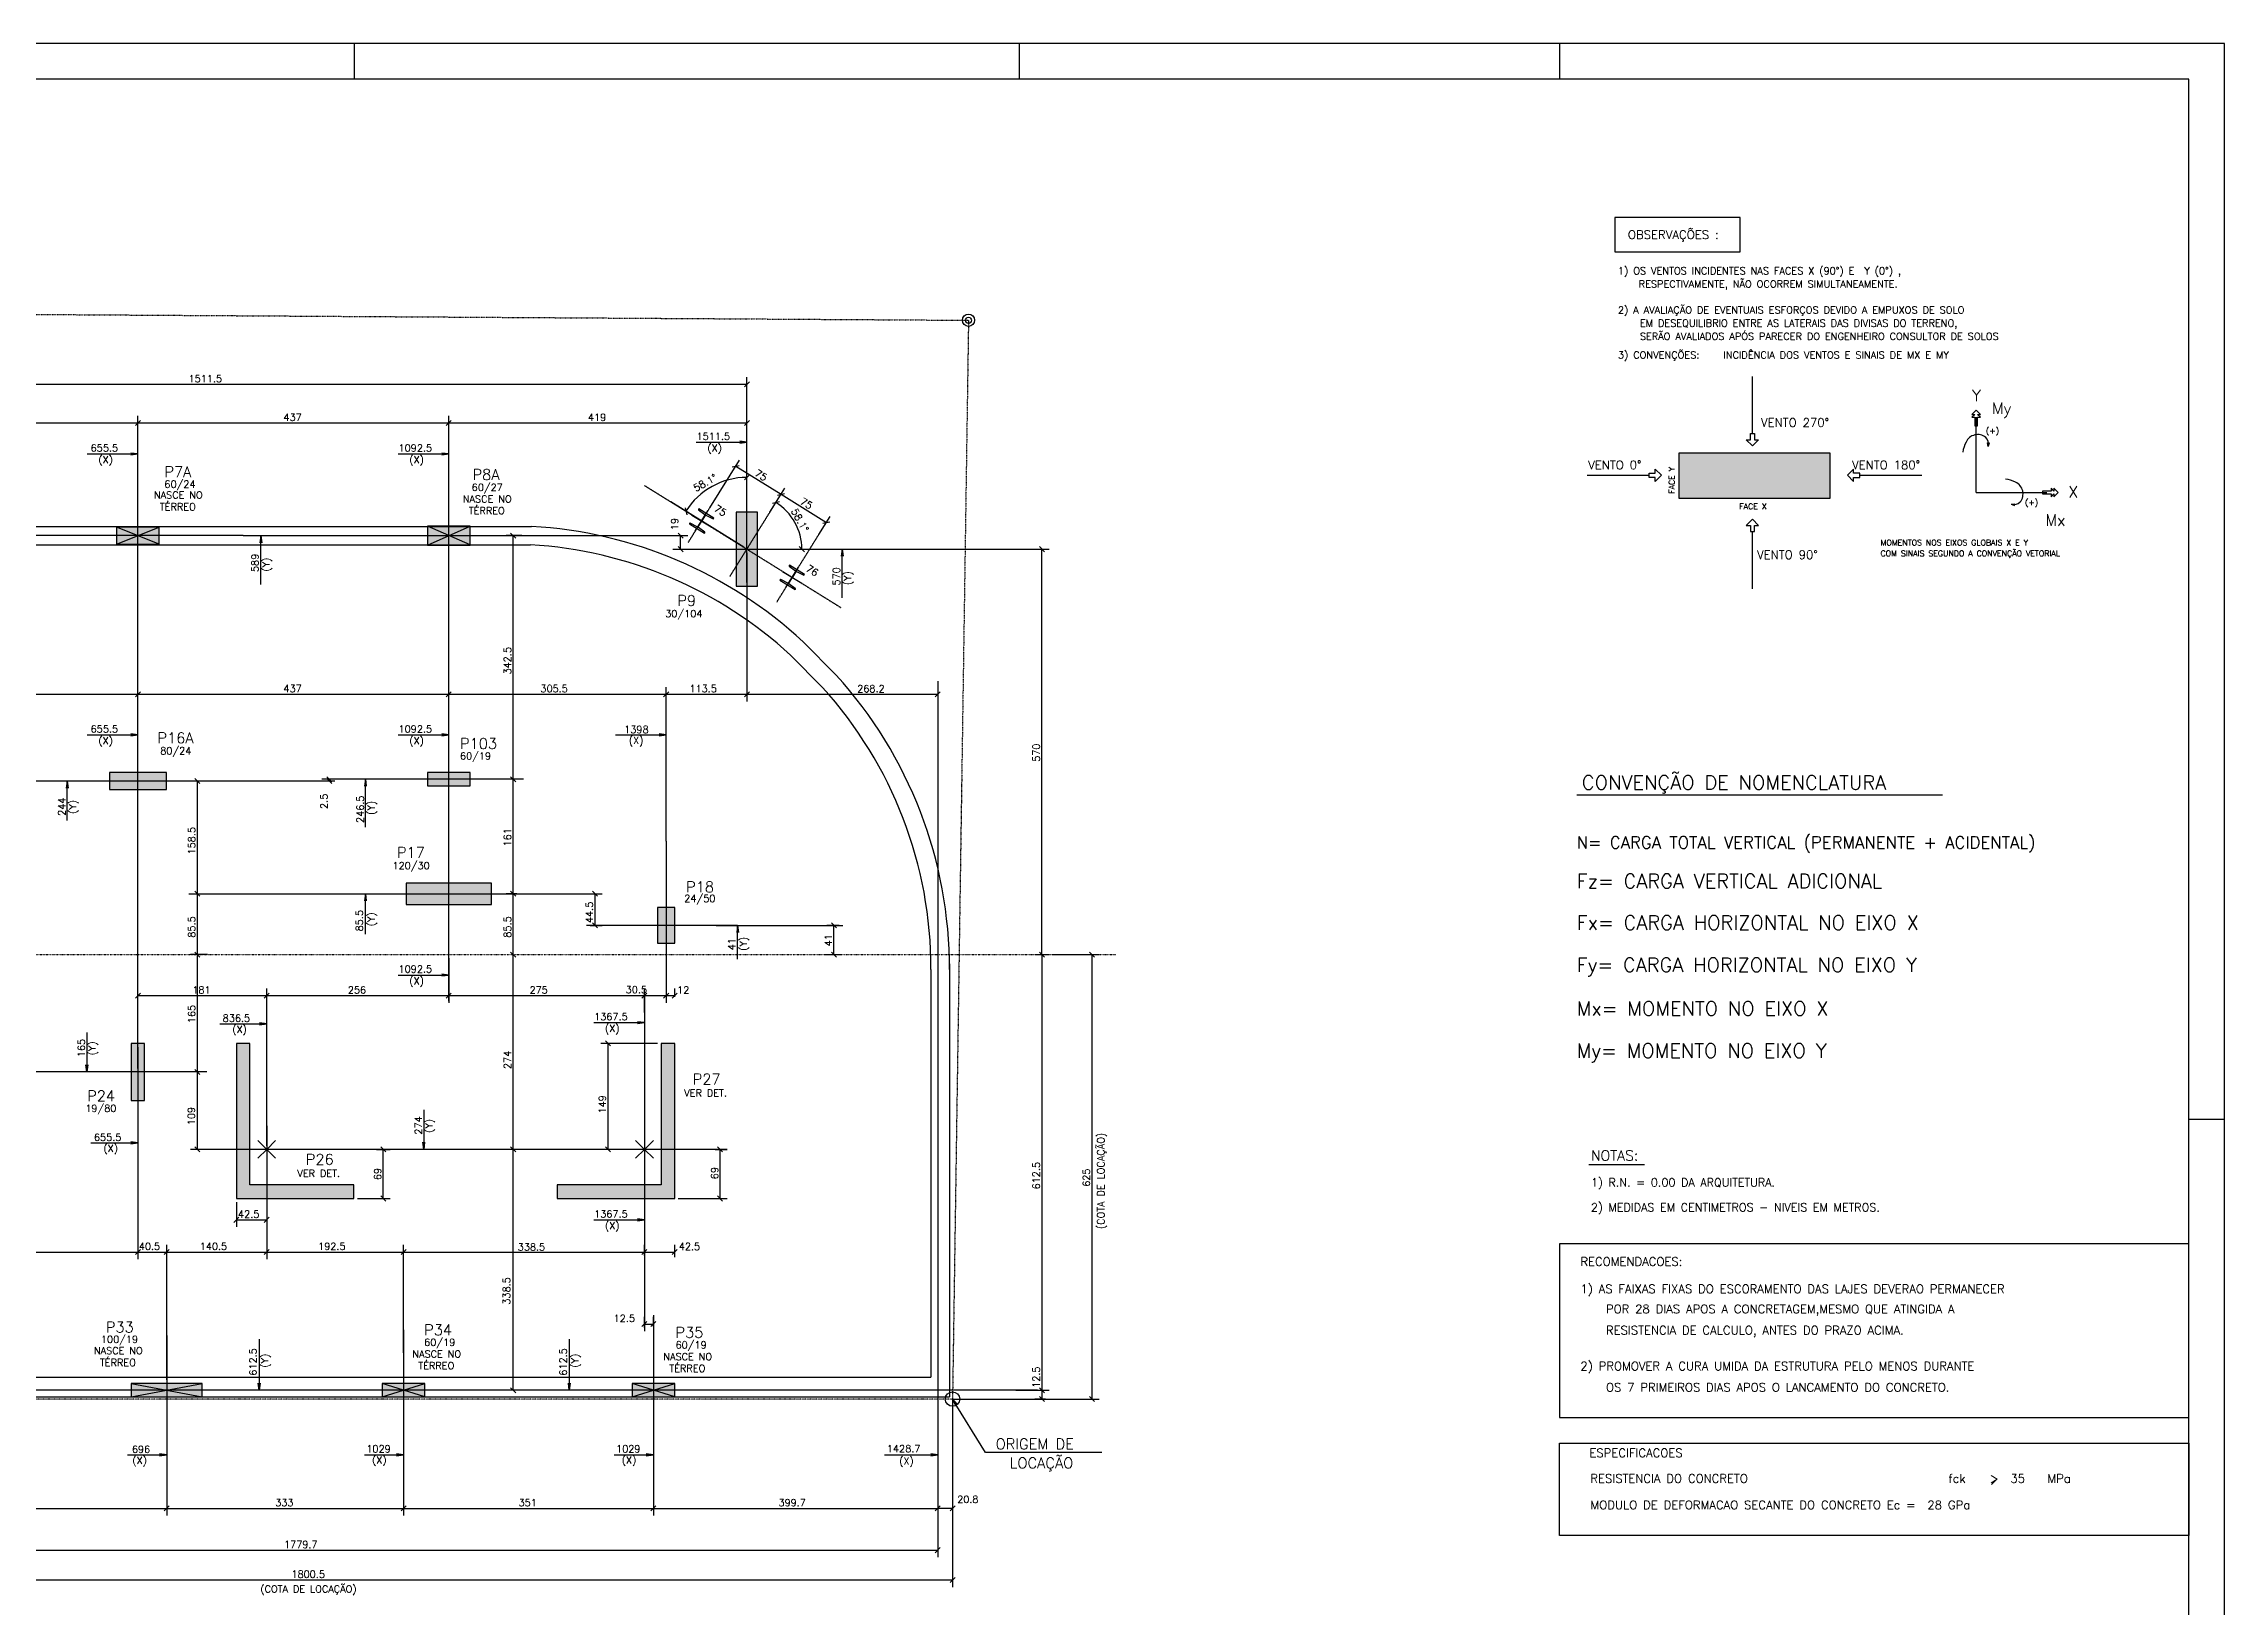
# Model space of a CAD drawing. Extents: x 954 to 7139, y 614 to 4114.
# Drawn here: x 4073 to 7139, y 1916 to 4114 of the extents above; entities that cross this region are included whole.
import ezdxf

# ---------------------------------------------------------------- set-up
doc = ezdxf.new("R2010")
doc.units = 0
doc.header["$MEASUREMENT"] = 0
for name, pattern in [('ESTILO_TQS_0003', [1.5, 0.5, -0.4, 0.1, -0.5]), ('ESTILO_TQS_0004', [2, 0.5, -0.4, 0.1, -0.4, 0.1, -0.5]), ('ESTILO_TQS_0005', [0.4, 0.3, -0.1])]:
    doc.linetypes.add(name, pattern=pattern)
for name, color, linetype in [('1', 1, 'CONTINUOUS'), ('2', 2, 'CONTINUOUS'), ('3', 3, 'CONTINUOUS'), ('4', 4, 'CONTINUOUS'), ('6', 6, 'CONTINUOUS'), ('7', 7, 'CONTINUOUS'), ('9', 9, 'CONTINUOUS')]:
    doc.layers.add(name, color=color, linetype=linetype)
doc.styles.get("Standard").update_dxf_attribs({"font": 'ROMANS.SHX'})

msp = doc.modelspace()

# ---------------------------------------------------------------- linework, layer by layer
at = {"layer": '1', "linetype": 'Continuous'}
for p, q in [((1614.067498, 3435.469), (4759.391632, 3435.469)), ((1613.996214, 3409.469), (4757.932891, 3409.469)), ((5123.466879, 3254.217981), (5168.380938, 3208.875521)), ((5141.118441, 3273.307831), (5187.639832, 3226.342489)), ((7138.692181, 2601.663839), (7088.440159, 2601.663839)), ((3804.015, 2239.469), (5320.730049, 2239.469)), ((3804.015, 2211.469), (5320.730049, 2211.469))]:
    msp.add_line(p, q, dxfattribs=at)
for points in [[(954.457857, 614.290532), (7138.692181, 614.290532), (7138.692181, 4114.290532), (954.457857, 4114.290532), (954.457857, 614.290532)], [(4134.909365, 3537.361803), (4206.015, 3537.361803), (4196.100551, 3536.056541), (4206.015, 3537.361803), (4196.100551, 3538.667065)], [(4571.909365, 3537.361803), (4643.015, 3537.361803), (4633.100551, 3536.056541), (4643.015, 3537.361803), (4633.100551, 3538.667065)], [(4990.909365, 3553.975389), (5062.015, 3553.975389), (5052.100551, 3552.670127), (5062.015, 3553.975389), (5052.100551, 3555.280651)], [(4378.748305, 3354.006603), (4378.748305, 3422.469), (4380.053567, 3412.554551), (4378.748305, 3422.469), (4377.443043, 3412.554551)], [(5195.955407, 3335.006603), (5195.955407, 3403.469), (5197.260669, 3393.554551), (5195.955407, 3403.469), (5194.650145, 3393.554551)], [(4134.909365, 3142.36269), (4206.015, 3142.36269), (4196.100551, 3141.057428), (4206.015, 3142.36269), (4196.100551, 3143.667952)], [(4571.909365, 3142.36269), (4643.015, 3142.36269), (4633.100551, 3141.057428), (4643.015, 3142.36269), (4633.100551, 3143.667952)], [(4877.409365, 3142.36269), (4948.515, 3142.36269), (4938.600551, 3141.057428), (4948.515, 3142.36269), (4938.600551, 3143.667952)], [(4106.454856, 3022.126846), (4106.454856, 3077.469), (4107.760118, 3067.554551), (4106.454856, 3077.469), (4105.149594, 3067.554551)], [(4525.753477, 3012.820136), (4525.753477, 3079.969), (4527.058739, 3070.054551), (4525.753477, 3079.969), (4524.448215, 3070.054551)], [(4525.753477, 2862.325365), (4525.753477, 2918.969), (4527.058739, 2909.054551), (4525.753477, 2918.969), (4524.448215, 2909.054551)], [(5048.936439, 2826.842413), (5048.936439, 2874.469), (5050.241701, 2864.554551), (5048.936439, 2874.469), (5047.631177, 2864.554551)], [(5346.730049, 2820.458773), (5346.730049, 2211.469)], [(4571.909365, 2804.723262), (4643.015, 2804.723262), (4633.100551, 2803.418), (4643.015, 2804.723262), (4633.100551, 2806.028524)], [(5320.730103, 2812.538809), (5320.730049, 2239.469)], [(4320.995121, 2736.175444), (4387.015, 2736.175444), (4377.100551, 2734.870182), (4387.015, 2736.175444), (4377.100551, 2737.480705)], [(4846.909365, 2737.736802), (4918.015, 2737.736802), (4908.100551, 2736.43154), (4918.015, 2737.736802), (4908.100551, 2739.042064)], [(4134.146406, 2724.016397), (4134.146406, 2668.469), (4135.451668, 2678.383449), (4134.146406, 2668.469), (4132.841144, 2678.383449)], [(4607.69039, 2615.107056), (4607.69039, 2559.559659), (4608.995652, 2569.474108), (4607.69039, 2559.559659), (4606.385128, 2569.474108)], [(4139.995121, 2568.789222), (4206.015, 2568.789222), (4196.100551, 2567.48396), (4206.015, 2568.789222), (4196.100551, 2570.094484)], [(4846.909365, 2460.406446), (4918.015, 2460.406446), (4908.100551, 2459.101184), (4918.015, 2460.406446), (4908.100551, 2461.711708)], [(6204.208073, 2182.472524), (7088.696588, 2182.472524), (7088.696588, 2426.531509), (6204.208073, 2426.531509), (6204.208073, 2182.472524)], [(4376.544511, 2292.71755), (4376.544511, 2220.969), (4377.849773, 2230.883449), (4376.544511, 2220.969), (4375.23925, 2230.883449)], [(4812.374357, 2292.71755), (4812.374357, 2220.969), (4813.679619, 2230.883449), (4812.374357, 2220.969), (4811.069095, 2230.883449)], [(4960.515, 2211.469), (5346.730049, 2211.469)], [(6204.208073, 2146.550228), (7088.696588, 2146.550228), (7088.696588, 2016.51571), (6204.208073, 2016.51571), (6204.208073, 2146.550228)], [(4191.352218, 2130.062642), (4246.515, 2130.062642), (4236.600551, 2128.75738), (4246.515, 2130.062642), (4236.600551, 2131.367904)], [(4524.352218, 2130.062642), (4579.515, 2130.062642), (4569.600551, 2128.75738), (4579.515, 2130.062642), (4569.600551, 2131.367904)], [(4875.352218, 2130.062642), (4930.515, 2130.062642), (4920.600551, 2128.75738), (4930.515, 2130.062642), (4920.600551, 2131.367904)], [(5255.24783, 2130.062642), (5330.230049, 2130.062642), (5320.3156, 2128.75738), (5330.230049, 2130.062642), (5320.3156, 2131.367904)]]:
    msp.add_lwpolyline(points, dxfattribs=at)
for centre, radius, start, end in [((4724.327539, 2822.555899), 613.915271, 47.241769, 86.72574), ((4724.327539, 2822.555899), 587.915271, 47.241769, 86.722948), ((4733.123387, 2814.116094), 613.608833, 359.846204, 42.206644), ((4733.123387, 2814.116094), 587.608833, 359.846204, 42.206644)]:
    msp.add_arc(centre, radius, start, end, dxfattribs=at)
at = {"layer": '2', "linetype": 'ESTILO_TQS_0003'}
for p, q in [((2146.850003, 3745.539393), (5373.470242, 3725.30105)), ((5373.470242, 3725.30105), (5351.011999, 2208.470749)), ((5351.011999, 2208.470749), (1880.528291, 2208.455574))]:
    msp.add_line(p, q, dxfattribs=at)
at = {"layer": '2', "linetype": 'Continuous'}
for p, q in [((5058.479466, 3631.728787), (5065.550534, 3638.799855)), ((6475.331871, 3565.991283), (6475.331871, 3646.166911)), ((6789.848073, 3483.223642), (6789.848073, 3588.893117)), ((4202.479466, 3577.37413), (4209.550534, 3584.445198)), ((4202.479466, 3577.37413), (4209.550534, 3584.445198)), ((4639.479466, 3577.37413), (4646.550534, 3584.445198)), ((4639.479466, 3577.37413), (4646.550534, 3584.445198)), ((5058.479466, 3577.37413), (5065.550534, 3584.445198)), ((6806.587384, 3547.861097), (6805.90479, 3552.77934)), ((6808.343633, 3552.597724), (6805.90479, 3552.77934)), ((6806.587384, 3547.861097), (6808.343633, 3552.597724)), ((5041.406397, 3519.035275), (5051.145378, 3521.305135)), ((5065.550534, 3507.925042), (5058.479466, 3500.853974)), ((6242.866121, 3507.304974), (6330.095447, 3507.304974)), ((6626.203632, 3507.304974), (6713.432957, 3507.304974)), ((5107.656463, 3470.158741), (5097.917453, 3467.889008)), ((5105.091191, 3479.425338), (5114.830171, 3481.695198)), ((5105.091191, 3479.425338), (5114.830171, 3481.695198)), ((6789.848073, 3483.223642), (6889.142122, 3483.223642)), ((6838.984836, 3466.600757), (6843.903079, 3467.28335)), ((6838.984836, 3466.600757), (6843.721463, 3464.844508)), ((6843.721463, 3464.844508), (6843.903079, 3467.28335)), ((4975.183063, 3461.635369), (4977.45301, 3451.896409)), ((5168.777695, 3439.814337), (5178.516676, 3442.084197)), ((4736.996332, 3418.933466), (4729.925264, 3426.004534)), ((4972.385392, 3418.933466), (4965.314325, 3426.004534)), ((4972.385392, 3399.933466), (4965.314325, 3407.004534)), ((5142.750333, 3399.934119), (5135.679265, 3407.005186)), ((5480.166316, 3399.933466), (5473.095248, 3407.004534)), ((6475.331871, 3347.905594), (6475.331871, 3428.081146)), ((4202.479466, 3195.94796), (4209.550534, 3203.019028)), ((4202.479466, 3195.94796), (4209.550534, 3203.019028)), ((4639.479466, 3195.94796), (4646.550534, 3203.019028)), ((4639.479466, 3195.94796), (4646.550534, 3203.019028)), ((4944.979466, 3195.94796), (4952.050534, 3203.019028)), ((4944.979466, 3195.94796), (4952.050534, 3203.019028)), ((5058.479466, 3195.94796), (5065.550534, 3203.019028)), ((5058.479466, 3195.94796), (5065.550534, 3203.019028)), ((5326.694515, 3195.94796), (5333.765583, 3203.019028)), ((4293.250588, 3073.933466), (4286.17952, 3081.004534)), ((4478.440419, 3076.433466), (4471.369351, 3083.504534)), ((4478.440419, 3073.933466), (4471.369351, 3081.004534)), ((4736.996332, 3076.433466), (4729.925264, 3083.504534)), ((4736.996332, 3076.433466), (4729.925264, 3083.504534)), ((4293.250588, 2915.433466), (4286.17952, 2922.504534)), ((4293.250588, 2915.433466), (4286.17952, 2922.504534)), ((4736.996332, 2915.433466), (4729.925264, 2922.504534)), ((4736.996332, 2915.433466), (4729.925264, 2922.504534)), ((4736.996332, 2915.433466), (4729.925264, 2922.504534)), ((4844.915281, 2922.504534), (4851.986349, 2915.433466)), ((4844.915281, 2878.004534), (4851.986349, 2870.933466)), ((5187.843588, 2870.933466), (5180.77252, 2878.004534)), ((4293.250588, 2829.933466), (4286.17952, 2837.004534)), ((4293.250588, 2829.933466), (4286.17952, 2837.004534)), ((4736.996332, 2829.933466), (4729.925264, 2837.004534)), ((4736.996332, 2829.933466), (4729.925264, 2837.004534)), ((5187.843588, 2829.933466), (5180.77252, 2837.004534)), ((5187.843588, 2829.933466), (5180.77252, 2837.004534)), ((5473.095248, 2837.004534), (5480.166316, 2829.933466)), ((5473.095248, 2837.004534), (5480.166316, 2829.933466)), ((5550.697351, 2829.933466), (5543.626283, 2837.004534)), ((4202.479466, 2772.183713), (4209.550534, 2779.254781)), ((4383.479466, 2772.183713), (4390.550534, 2779.254781)), ((4383.479466, 2772.183713), (4390.550534, 2779.254781)), ((4639.479466, 2772.183713), (4646.550534, 2779.254781)), ((4639.479466, 2772.183713), (4646.550534, 2779.254781)), ((4914.479466, 2772.183713), (4921.550534, 2779.254781)), ((4914.479466, 2772.183713), (4921.550534, 2779.254781)), ((4944.979466, 2772.183713), (4952.050534, 2779.254781)), ((4944.979466, 2772.183713), (4952.050534, 2779.254781)), ((4956.979466, 2772.183713), (4964.050534, 2779.254781)), ((4863.1172, 2712.004534), (4870.188268, 2704.933466)), ((4293.250588, 2664.933466), (4286.17952, 2672.004534)), ((4293.250588, 2664.933466), (4286.17952, 2672.004534)), ((4293.250588, 2556.024125), (4286.17952, 2563.095193)), ((4387.015, 2559.559659), (4374.515, 2572.059659)), ((4387.015, 2559.559659), (4374.515, 2547.059659)), ((4387.015, 2559.559659), (4399.515, 2572.059659)), ((4387.015, 2559.559659), (4399.515, 2547.059659)), ((4554.328734, 2556.024125), (4547.257666, 2563.095193)), ((4736.996332, 2556.024125), (4729.925264, 2563.095193)), ((4736.996332, 2556.024125), (4729.925264, 2563.095193)), ((4736.996332, 2556.024125), (4729.925264, 2563.095193)), ((4863.1172, 2563.095193), (4870.188268, 2556.024125)), ((4918.015, 2559.559659), (4905.515, 2572.059659)), ((4918.015, 2559.559659), (4905.515, 2547.059659)), ((4918.015, 2559.559659), (4930.515, 2572.059659)), ((4918.015, 2559.559659), (4930.515, 2547.059659)), ((5027.805869, 2556.024125), (5020.734801, 2563.095193)), ((4554.328734, 2486.933466), (4547.257666, 2494.004534)), ((5027.805869, 2486.933466), (5020.734801, 2494.004534)), ((4340.979466, 2456.949146), (4348.050534, 2464.020214)), ((4383.479466, 2456.949146), (4390.550534, 2464.020214)), ((4202.479466, 2411.689244), (4209.550534, 2418.760312)), ((4202.479466, 2411.689244), (4209.550534, 2418.760312)), ((4242.979466, 2411.689244), (4250.050534, 2418.760312)), ((4242.979466, 2411.689244), (4250.050534, 2418.760312)), ((4383.479466, 2411.689244), (4390.550534, 2418.760312)), ((4383.479466, 2411.689244), (4390.550534, 2418.760312)), ((4575.979466, 2411.689244), (4583.050534, 2418.760312)), ((4575.979466, 2411.689244), (4583.050534, 2418.760312)), ((4914.479466, 2411.689244), (4921.550534, 2418.760312)), ((4914.479466, 2411.689244), (4921.550534, 2418.760312)), ((4956.979466, 2411.689244), (4964.050534, 2418.760312)), ((4914.479466, 2310.339783), (4921.550534, 2317.410851)), ((4926.979466, 2310.339783), (4934.050534, 2317.410851)), ((4736.996332, 2217.433466), (4729.925264, 2224.504534)), ((5473.095248, 2224.504534), (5480.166316, 2217.433466)), ((5473.095248, 2224.504534), (5480.166316, 2217.433466)), ((5473.095248, 2212.006283), (5480.166316, 2204.935215)), ((5550.697351, 2204.935215), (5543.626283, 2212.006283)), ((4242.979466, 2051.203239), (4250.050534, 2058.274307)), ((4242.979466, 2051.203239), (4250.050534, 2058.274307)), ((4575.979466, 2051.203239), (4583.050534, 2058.274307)), ((4575.979466, 2051.203239), (4583.050534, 2058.274307)), ((4926.979466, 2051.203239), (4934.050534, 2058.274307)), ((4926.979466, 2051.203239), (4934.050534, 2058.274307)), ((5326.694515, 2051.203239), (5333.765583, 2058.274307)), ((5333.765583, 2058.274307), (5326.694515, 2051.203239)), ((5354.547533, 2058.274307), (5347.476466, 2051.203239)), ((5326.694515, 1992.494833), (5333.765583, 1999.565901)), ((5347.476466, 1950.710366), (5354.547533, 1957.781434))]:
    msp.add_line(p, q, dxfattribs=at)
for points in [[(6789.848073, 3598.939188), (6783.818165, 3592.909203), (6787.83427, 3592.909203), (6783.818165, 3588.893117), (6787.833503, 3588.893117), (6787.833503, 3576.833129), (6791.856662, 3576.833129), (6791.856662, 3588.893117), (6795.878134, 3588.893117), (6791.855895, 3592.91549), (6791.855895, 3592.909203), (6795.878134, 3592.909203), (6789.848073, 3598.939188)], [(6478.216707, 3565.991283), (6478.216707, 3557.327881), (6483.995426, 3557.327881), (6475.331871, 3548.664441), (6466.667702, 3557.327881), (6472.437834, 3557.327881), (6472.437834, 3565.991283), (6478.216707, 3565.991283)], [(6330.095447, 3510.191209), (6338.758849, 3510.191209), (6338.758849, 3515.969948), (6347.42317, 3507.304974), (6338.758849, 3498.641553), (6338.758849, 3504.412452), (6330.095447, 3504.412452), (6330.095447, 3510.191209)], [(6626.203632, 3510.191209), (6617.54023, 3510.191209), (6617.54023, 3515.969948), (6608.875908, 3507.304974), (6617.54023, 3498.641553), (6617.54023, 3504.412452), (6626.203632, 3504.412452), (6626.203632, 3510.191209)], [(6905.224637, 3483.223642), (6899.194576, 3489.253645), (6899.194576, 3485.237579), (6899.188288, 3485.237579), (6895.172183, 3489.253645), (6895.172183, 3485.238365), (6883.112214, 3485.238365), (6883.112214, 3481.215206), (6895.172183, 3481.215206), (6895.172183, 3477.193657), (6899.194576, 3481.215992), (6899.194576, 3477.193657), (6905.224637, 3483.223642)], [(6478.216707, 3428.081146), (6478.216707, 3436.744558), (6483.995426, 3436.744558), (6475.331871, 3445.407959), (6466.667702, 3436.744558), (6472.437834, 3436.744558), (6472.437834, 3428.081146), (6478.216707, 3428.081146)]]:
    msp.add_lwpolyline(points, dxfattribs=at)
for centre, radius, start, end in [((6792.040376, 3546.301515), 18.244673, 52.080823, 154.755791), ((6793.272541, 3551.251093), 13.739618, 345.715819, 43.416825), ((6815.397631, 3533.805631), 44.720596, 153.037239, 172.187426), ((5062.015, 3403.46874), 100.920768, 90, 148.120201), ((6824.92937, 3457.790509), 44.720596, 63.037239, 82.187426), ((6837.425254, 3481.147764), 18.244673, 322.080823, 64.755791), ((5062.013569, 3403.469652), 77.20123, 0, 58.11894), ((6842.374832, 3479.915599), 13.739618, 255.715819, 313.416825)]:
    msp.add_arc(centre, radius, start, end, dxfattribs=at)
at = {"layer": '3', "linetype": 'Continuous'}
for p, q in [((4510.212357, 4114.290532), (4510.212357, 4064.291032)), ((5444.696465, 4114.290532), (5444.696465, 4064.291032)), ((6204.208073, 4114.290532), (6204.208073, 4064.291032)), ((6204.208073, 4114.290532), (6204.208073, 4064.291032)), ((6204.208073, 4114.290532), (6204.208073, 4064.291032)), ((6204.208073, 4114.290532), (6204.208073, 4064.291032)), ((6245.367383, 2538.170685), (6323.676941, 2538.170685)), ((6811.455117, 2088.227033), (6817.414714, 2094.414982))]:
    msp.add_line(p, q, dxfattribs=at)
msp.add_lwpolyline([(6281.861703, 3821.671109), (6458.275425, 3821.671109), (6458.275425, 3869.91114), (6281.861703, 3869.91114), (6281.861703, 3821.671109)], dxfattribs=at)
msp.add_lwpolyline([(6281.861703, 3821.671109), (6458.275425, 3821.671109), (6458.275425, 3869.91114), (6281.861703, 3869.91114), (6281.861703, 3821.671109)], dxfattribs=at)
for centre, radius in [((5373.470242, 3725.30105), 8.5536), ((5373.470242, 3725.30105), 4.233047), ((5351.011999, 2208.470749), 10.144592)]:
    msp.add_circle(centre, radius, dxfattribs=at)
at = {"layer": '6', "linetype": 'Continuous'}
for p, q in [((4981.509763, 3439.707005), (4981.111494, 3439.066669)), ((4981.111494, 3439.066669), (5002.340325, 3425.863005)), ((4992.263642, 3434.988849), (4982.241296, 3439.968774)), ((4984.818589, 3451.48152), (5011.836894, 3434.676985)), ((4989.429103, 3428.772035), (5007.22638, 3457.386469)), ((5002.992629, 3451.324509), (4992.995175, 3435.250618)), ((4993.663458, 3434.834967), (5003.660309, 3450.907887)), ((5002.649961, 3427.275227), (4993.75209, 3434.06308)), ((4994.315159, 3460.2955), (4993.91689, 3459.655164)), ((4994.005522, 3458.883278), (5002.903393, 3452.095424)), ((5015.543989, 3447.091835), (4994.315159, 3460.2955)), ((5004.391842, 3451.169656), (5014.414188, 3446.18973)), ((5015.145721, 3446.4515), (5015.543989, 3447.091835)), ((5002.340325, 3425.863005), (5002.738593, 3426.50334)), ((5112.192336, 3372.260761), (5139.210641, 3355.456226)), ((5116.80285, 3349.551277), (5134.600127, 3378.165711)), ((5130.366376, 3372.10375), (5120.368921, 3356.029859)), ((5121.688905, 3381.074741), (5121.290637, 3380.434406)), ((5121.379269, 3379.662519), (5130.27714, 3372.874666)), ((5142.917736, 3367.871077), (5121.688905, 3381.074741)), ((5131.765588, 3371.948897), (5141.787934, 3366.968972)), ((5108.88351, 3360.486246), (5108.485241, 3359.845911)), ((5108.485241, 3359.845911), (5129.714072, 3346.642246)), ((5119.637388, 3355.76809), (5109.615043, 3360.748015)), ((5121.037205, 3355.614208), (5131.034055, 3371.687128)), ((5130.023708, 3348.054468), (5121.125837, 3354.842322)), ((5129.714072, 3346.642246), (5130.11234, 3347.282582)), ((5142.519467, 3367.230741), (5142.917736, 3367.871077)), ((6228.515672, 3058.211526), (6742.497024, 3058.211526))]:
    msp.add_line(p, q, dxfattribs=at)
msp.add_lwpolyline([(1104.460324, 664.292107), (7088.696588, 664.292107), (7088.696588, 4064.291032), (1104.460324, 4064.291032), (1104.460324, 664.292107)], dxfattribs=at)
for centre, radius, start, end in [((4982.040483, 3439.376913), 0.625, 71.258463, 148.119688), ((4992.464454, 3435.58071), 0.625, 251.258463, 328.119688), ((4994.194179, 3434.504875), 0.625, 148.119688, 224.980914), ((4994.447611, 3459.325073), 0.625, 148.119688, 224.980914), ((5002.461302, 3451.653629), 0.625002, 328.014692, 44.980836), ((5004.191029, 3450.577795), 0.625, 71.258463, 148.119688), ((5014.615, 3446.781591), 0.625, 251.258463, 328.119688), ((5002.207872, 3426.833432), 0.625, 328.119688, 44.980914), ((5121.821358, 3380.104314), 0.625, 148.119688, 224.980914), ((5129.835049, 3372.43287), 0.625002, 328.014692, 44.980836), ((5131.564776, 3371.357036), 0.625, 71.258463, 148.119688), ((5109.41423, 3360.156154), 0.625, 71.258463, 148.119688), ((5119.838201, 3356.359951), 0.625, 251.258463, 328.119688), ((5121.567926, 3355.284116), 0.625, 148.119688, 224.980914), ((5129.581619, 3347.612673), 0.625, 328.119688, 44.980914), ((5141.988747, 3367.560833), 0.625, 251.258463, 328.119688)]:
    msp.add_arc(centre, radius, start, end, dxfattribs=at)
at = {"layer": '7', "linetype": 'Continuous'}
for points in [[(6372.359702, 3539.07064), (6583.939376, 3539.07064), (6583.939376, 3474.658173), (6372.359702, 3474.658173), (6372.359702, 3539.07064)], [(4176.015, 3410.469), (4236.015, 3410.469), (4236.015, 3434.469), (4176.015, 3434.469), (4176.015, 3410.469)], [(4613.015, 3408.969), (4673.015, 3408.969), (4673.015, 3435.969), (4613.015, 3435.969), (4613.015, 3408.969)], [(5047.015, 3351.469), (5077.015, 3351.469), (5077.015, 3455.469), (5047.015, 3455.469), (5047.015, 3351.469)], [(4166.015, 3065.469), (4246.015, 3065.469), (4246.015, 3089.469), (4166.015, 3089.469), (4166.015, 3065.469)], [(4613.015, 3070.469), (4673.015, 3070.469), (4673.015, 3089.469), (4613.015, 3089.469), (4613.015, 3070.469)], [(4583.015, 2903.969), (4703.015, 2903.969), (4703.015, 2933.969), (4583.015, 2933.969), (4583.015, 2903.969)], [(4936.515, 2849.469), (4960.515, 2849.469), (4960.515, 2899.469), (4936.515, 2899.469), (4936.515, 2849.469)], [(4196.515, 2628.469), (4215.515, 2628.469), (4215.515, 2708.469), (4196.515, 2708.469), (4196.515, 2628.469)], [(4344.515, 2490.469), (4509.515, 2490.469), (4509.515, 2509.469), (4363.515, 2509.469), (4363.515, 2708.469), (4344.515, 2708.469), (4344.515, 2490.469)], [(4960.515, 2490.469), (4960.515, 2708.469), (4941.515, 2708.469), (4941.515, 2509.469), (4795.515, 2509.469), (4795.515, 2490.469), (4960.515, 2490.469)], [(4196.515, 2211.469), (4296.515, 2211.469), (4296.515, 2230.469), (4196.515, 2230.469), (4196.515, 2211.469)], [(4549.515, 2211.469), (4609.515, 2211.469), (4609.515, 2230.469), (4549.515, 2230.469), (4549.515, 2211.469)], [(4900.515, 2211.469), (4960.515, 2211.469), (4960.515, 2230.469), (4900.515, 2230.469), (4900.515, 2211.469)]]:
    msp.add_lwpolyline(points, dxfattribs=at)
at = {"layer": '9', "linetype": 'Continuous'}
for p, q in [((3550.515, 3635.264321), (5062.015, 3635.264321)), ((5062.015, 3585.909664), (5062.015, 3645.264321)), ((4206.015, 3209.483494), (4206.015, 3590.909664)), ((4643.015, 2768.132085), (4643.015, 3590.909664)), ((5062.015, 3356.469), (5062.015, 3590.909664)), ((3769.015, 3580.909664), (4206.015, 3580.909664)), ((4206.015, 3580.909664), (4643.015, 3580.909664)), ((4643.015, 3580.909664), (5062.015, 3580.909664)), ((5009.867113, 3461.632235), (5051.557353, 3528.661737)), ((5062.015, 3408.46834), (5062.015, 3529.359458)), ((5046.275887, 3520.170205), (5109.960681, 3480.560268)), ((5057.76921, 3406.109435), (4955.113896, 3469.956535)), ((5094.243025, 3455.289444), (5115.242147, 3489.0518)), ((5109.960681, 3480.560268), (5173.647185, 3440.949267)), ((4236.015, 3410.469), (4176.015, 3434.469)), ((4176.015, 3410.469), (4236.015, 3434.469)), ((4673.015, 3409.469), (4613.015, 3435.969)), ((4613.015, 3408.969), (4673.015, 3435.969)), ((5163.224619, 3424.19188), (5178.928651, 3449.440799)), ((4353.928977, 3422.469), (3644.078573, 3422.469)), ((4353.928977, 3422.469), (4974.903768, 3422.469)), ((4745.817677, 3422.469), (4723.460798, 3422.469)), ((4733.460798, 3079.969), (4733.460798, 3422.469)), ((4957.901739, 3403.469), (5486.630782, 3403.469)), ((4962.901739, 3403.469), (4978.849859, 3403.469)), ((4965.393039, 3422.469), (4978.849859, 3422.469)), ((4968.849859, 3403.469), (4968.849859, 3422.469)), ((5476.630782, 2833.469), (5476.630782, 3403.469)), ((5062.015, 3398.469), (5062.015, 3189.483494)), ((3769.015, 3199.483494), (4206.015, 3199.483494)), ((4206.015, 2785.719247), (4206.015, 3209.483494)), ((4206.015, 3162.671315), (4206.015, 3209.483494)), ((4206.015, 3199.483494), (4643.015, 3199.483494)), ((4643.015, 3168.305359), (4643.015, 3209.483494)), ((4643.015, 3199.483494), (4948.515, 3199.483494)), ((4948.515, 2992.67323), (4948.515, 3209.483494)), ((4948.515, 3199.483494), (5062.015, 3199.483494)), ((5062.015, 3199.483494), (5330.230049, 3199.483494)), ((5330.230049, 3217.93914), (5330.230049, 2251.447522)), ((4482.896513, 3077.469), (4032.816666, 3077.469)), ((4289.715054, 2918.969), (4289.715054, 3077.469)), ((4747.865732, 3079.969), (4464.723474, 3079.969)), ((4477.094834, 3079.969), (4464.904885, 3079.969)), ((4477.896513, 3077.469), (4464.904885, 3077.469)), ((4474.904885, 3077.469), (4474.904885, 3079.969)), ((4742.865732, 3079.969), (4723.460798, 3079.969)), ((4742.865732, 3079.969), (4723.460798, 3079.969)), ((4733.460798, 2918.969), (4733.460798, 3079.969)), ((4948.515, 2992.67323), (4948.515, 2765.719247)), ((4277.403989, 2918.969), (4743.460798, 2918.969)), ((4289.715054, 2833.469), (4289.715054, 2918.969)), ((4738.460798, 2918.969), (4723.460798, 2918.969)), ((4728.460798, 2918.969), (4858.450815, 2918.969)), ((4733.460798, 2559.559659), (4733.460798, 2918.969)), ((4733.460798, 2833.469), (4733.460798, 2918.969)), ((4848.450815, 2918.969), (4848.450815, 2874.469)), ((5048.936439, 2874.469), (4836.724298, 2874.469)), ((4841.724298, 2874.469), (4858.450815, 2874.469)), ((5018.757527, 2874.469), (5196.759954, 2874.469)), ((5191.759954, 2874.469), (5174.308054, 2874.469)), ((5184.308054, 2833.469), (5184.308054, 2874.469)), ((4303.847241, 2833.469), (4279.715054, 2833.469)), ((4289.715054, 2668.469), (4289.715054, 2833.469)), ((4643.015, 2828.469), (4643.015, 2765.719247)), ((4733.460798, 2559.559659), (4733.460798, 2833.469)), ((5173.187025, 2833.469), (5194.308054, 2833.469)), ((5467.87336, 2833.469), (5486.630782, 2833.469)), ((5474.577501, 2833.469), (5486.630782, 2833.469)), ((5476.630782, 2833.469), (5476.630782, 2220.969)), ((5491.630782, 2833.469), (5557.161817, 2833.469)), ((5547.161817, 2208.470749), (5547.161817, 2833.469)), ((4206.015, 2673.469), (4206.015, 2785.719247)), ((4206.015, 2775.719247), (4387.015, 2775.719247)), ((4387.015, 2564.559659), (4387.015, 2785.719247)), ((4387.015, 2775.719247), (4643.015, 2775.719247)), ((4643.015, 2775.719247), (4918.015, 2775.719247)), ((4918.015, 2752.109784), (4918.015, 2785.719247)), ((4918.015, 2775.719247), (4948.515, 2775.719247)), ((4918.015, 2775.380778), (4918.015, 2303.882496)), ((4948.515, 2775.719247), (4960.515, 2775.719247)), ((4960.515, 2774.074276), (4960.515, 2785.719247)), ((4206.015, 2703.469), (4206.015, 2405.224778)), ((4936.515, 2708.469), (4856.652734, 2708.469)), ((4866.652734, 2708.469), (4866.652734, 2559.559659)), ((4302.979307, 2668.469), (4032.816666, 2668.469)), ((4297.979307, 2668.469), (4279.715054, 2668.469)), ((4297.979307, 2668.469), (4279.715054, 2668.469)), ((4289.715054, 2559.559659), (4289.715054, 2668.469)), ((4387.015, 2592.614686), (4387.015, 2405.224778)), ((5034.270335, 2559.559659), (4279.715054, 2559.559659)), ((4541.15417, 2559.559659), (4560.7932, 2559.559659)), ((4550.7932, 2490.469), (4550.7932, 2559.559659)), ((4733.460798, 2220.969), (4733.460798, 2559.559659)), ((4866.935028, 2559.559659), (4856.652734, 2559.559659)), ((5017.346883, 2559.559659), (5034.270335, 2559.559659)), ((5024.270335, 2490.469), (5024.270335, 2559.559659)), ((4344.515, 2485.469), (4344.515, 2450.48468)), ((4514.515, 2490.469), (4560.7932, 2490.469)), ((4965.515, 2490.469), (5034.270335, 2490.469)), ((4344.515, 2460.48468), (4387.015, 2460.48468)), ((4387.015, 2467.795637), (4387.015, 2450.48468)), ((4246.515, 2235.469), (4246.515, 2425.224778)), ((4579.515, 2273.446451), (4579.515, 2425.224778)), ((4918.015, 2410.224778), (4918.015, 2425.224778)), ((4960.515, 2408.168619), (4960.515, 2425.224778)), ((3769.015, 2415.224778), (4206.015, 2415.224778)), ((4206.015, 2415.224778), (4246.515, 2415.224778)), ((4246.515, 2415.224778), (4387.015, 2415.224778)), ((4387.015, 2415.224778), (4579.515, 2415.224778)), ((4579.515, 2415.224778), (4918.015, 2415.224778)), ((4918.015, 2415.224778), (4960.515, 2415.224778)), ((4579.515, 2305.718571), (4579.515, 2044.738773)), ((4918.015, 2308.882496), (4918.015, 2323.875317)), ((4918.015, 2313.875317), (4930.515, 2313.875317)), ((4930.515, 2326.320201), (4930.515, 2044.738773)), ((4930.515, 2310.733457), (4930.515, 2323.875317)), ((4246.515, 2297.843573), (4246.515, 2044.738773)), ((5330.230049, 2256.469), (5330.230049, 2044.738773)), ((5470.506419, 2220.969), (4023.619903, 2220.969)), ((4196.515, 2230.469), (4296.515, 2211.469)), ((4196.515, 2211.469), (4296.515, 2230.469)), ((4609.515, 2211.469), (4549.515, 2230.469)), ((4549.515, 2211.469), (4609.515, 2230.469)), ((4960.515, 2211.469), (4900.515, 2230.469)), ((4900.515, 2211.469), (4960.515, 2230.469)), ((5351.011999, 2208.470749), (5486.630782, 2208.470749)), ((5351.011999, 2208.470749), (5351.011999, 2044.738773)), ((5356.011999, 2208.470749), (5557.161817, 2208.470749)), ((5439.807625, 2220.969), (5486.630782, 2220.969)), ((5481.630782, 2208.470749), (5466.630782, 2208.470749)), ((5476.630782, 2220.969), (5476.630782, 2208.470749)), ((5351.011999, 2203.470749), (5351.011999, 1944.2459)), ((3769.015, 2054.738773), (4246.515, 2054.738773)), ((4246.515, 2054.738773), (4579.515, 2054.738773)), ((4579.515, 2054.738773), (4930.515, 2054.738773)), ((4930.515, 2054.738773), (5330.230049, 2054.738773)), ((5330.230049, 2081.803474), (5330.230049, 2044.738773)), ((5351.011999, 2054.738773), (5330.230049, 2054.738773)), ((5330.230049, 2049.738773), (5330.230049, 1986.030367)), ((3550.515, 1996.030367), (5330.230049, 1996.030367)), ((3550.515, 1954.2459), (5351.011999, 1954.2459))]:
    msp.add_line(p, q, dxfattribs=at)
at = {"layer": '9', "linetype": 'ESTILO_TQS_0005'}
for p, q in [((4979.446403, 3412.720459), (5047.466639, 3522.087495)), ((4917.910113, 3493.097806), (5194.138162, 3321.292655)), ((5038.11172, 3365.040537), (5111.153131, 3482.476502)), ((5104.209576, 3329.306632), (5174.839622, 3442.865508))]:
    msp.add_line(p, q, dxfattribs=at)
at = {"layer": '9', "linetype": 'ESTILO_TQS_0004'}
msp.add_line((1402.822097, 2833.469), (5580.732002, 2833.469), dxfattribs=at)
at = {"layer": '9', "linetype": 'Continuous'}
for points in [[(6372.359702, 3539.07064), (6583.939376, 3539.07064), (6583.939376, 3474.658173), (6372.359702, 3474.658173), (6372.359702, 3539.07064)], [(4176.015, 3410.469), (4236.015, 3410.469), (4236.015, 3434.469), (4176.015, 3434.469), (4176.015, 3410.469)], [(4613.015, 3408.969), (4673.015, 3408.969), (4673.015, 3435.969), (4613.015, 3435.969), (4613.015, 3408.969)], [(5047.015, 3351.469), (5077.015, 3351.469), (5077.015, 3455.469), (5047.015, 3455.469), (5047.015, 3351.469)], [(4166.015, 3065.469), (4246.015, 3065.469), (4246.015, 3089.469), (4166.015, 3089.469), (4166.015, 3065.469)], [(4613.015, 3070.469), (4673.015, 3070.469), (4673.015, 3089.469), (4613.015, 3089.469), (4613.015, 3070.469)], [(4583.015, 2903.969), (4703.015, 2903.969), (4703.015, 2933.969), (4583.015, 2933.969), (4583.015, 2903.969)], [(4936.515, 2849.469), (4960.515, 2849.469), (4960.515, 2899.469), (4936.515, 2899.469), (4936.515, 2849.469)], [(4196.515, 2628.469), (4215.515, 2628.469), (4215.515, 2708.469), (4196.515, 2708.469), (4196.515, 2628.469)], [(4344.515, 2490.469), (4509.515, 2490.469), (4509.515, 2509.469), (4363.515, 2509.469), (4363.515, 2708.469), (4344.515, 2708.469), (4344.515, 2490.469)], [(4960.515, 2490.469), (4960.515, 2708.469), (4941.515, 2708.469), (4941.515, 2509.469), (4795.515, 2509.469), (4795.515, 2490.469), (4960.515, 2490.469)], [(4196.515, 2211.469), (4296.515, 2211.469), (4296.515, 2230.469), (4196.515, 2230.469), (4196.515, 2211.469)], [(4549.515, 2211.469), (4609.515, 2211.469), (4609.515, 2230.469), (4549.515, 2230.469), (4549.515, 2211.469)], [(4900.515, 2211.469), (4960.515, 2211.469), (4960.515, 2230.469), (4900.515, 2230.469), (4900.515, 2211.469)], [(5560.81546, 2133.587917), (5397.58432, 2133.587917), (5351.011999, 2208.470749), (5357.356467, 2200.741083), (5351.011999, 2208.470749), (5355.1397, 2199.362396)]]:
    msp.add_lwpolyline(points, dxfattribs=at)
for points in [[(6372.359702, 3539.07064), (6583.939376, 3539.07064), (6583.939376, 3474.658173)], [(6372.359702, 3539.07064), (6583.939376, 3474.658173), (6372.359702, 3474.658173)], [(6372.359702, 3539.07064), (6372.359702, 3474.658173), (6372.359702, 3539.07064)], [(4176.015, 3410.469), (4236.015, 3410.469), (4236.015, 3434.469)], [(4176.015, 3410.469), (4236.015, 3434.469), (4176.015, 3434.469)], [(4176.015, 3410.469), (4176.015, 3434.469), (4176.015, 3410.469)], [(4613.015, 3408.969), (4673.015, 3408.969), (4673.015, 3435.969)], [(4613.015, 3408.969), (4673.015, 3435.969), (4613.015, 3435.969)], [(4613.015, 3408.969), (4613.015, 3435.969), (4613.015, 3408.969)], [(5047.015, 3351.469), (5077.015, 3351.469), (5077.015, 3455.469)], [(5047.015, 3351.469), (5077.015, 3455.469), (5047.015, 3455.469)], [(5047.015, 3351.469), (5047.015, 3455.469), (5047.015, 3351.469)], [(4166.015, 3065.469), (4246.015, 3065.469), (4246.015, 3089.469)], [(4166.015, 3065.469), (4246.015, 3089.469), (4166.015, 3089.469)], [(4166.015, 3065.469), (4166.015, 3089.469), (4166.015, 3065.469)], [(4613.015, 3070.469), (4673.015, 3070.469), (4673.015, 3089.469)], [(4613.015, 3070.469), (4673.015, 3089.469), (4613.015, 3089.469)], [(4613.015, 3070.469), (4613.015, 3089.469), (4613.015, 3070.469)], [(4583.015, 2903.969), (4703.015, 2903.969), (4703.015, 2933.969)], [(4583.015, 2903.969), (4703.015, 2933.969), (4583.015, 2933.969)], [(4583.015, 2903.969), (4583.015, 2933.969), (4583.015, 2903.969)], [(4936.515, 2849.469), (4960.515, 2849.469), (4960.515, 2899.469)], [(4936.515, 2849.469), (4960.515, 2899.469), (4936.515, 2899.469)], [(4936.515, 2849.469), (4936.515, 2899.469), (4936.515, 2849.469)], [(4196.515, 2628.469), (4215.515, 2628.469), (4215.515, 2708.469)], [(4196.515, 2628.469), (4215.515, 2708.469), (4196.515, 2708.469)], [(4196.515, 2628.469), (4196.515, 2708.469), (4196.515, 2628.469)], [(4344.515, 2490.469), (4363.515, 2509.469), (4363.515, 2708.469)], [(4344.515, 2490.469), (4363.515, 2708.469), (4344.515, 2708.469)], [(4344.515, 2490.469), (4344.515, 2708.469), (4344.515, 2490.469)], [(4960.515, 2490.469), (4960.515, 2708.469), (4941.515, 2708.469)], [(4960.515, 2490.469), (4941.515, 2708.469), (4941.515, 2509.469)], [(4344.515, 2490.469), (4509.515, 2490.469), (4509.515, 2509.469)], [(4344.515, 2490.469), (4509.515, 2509.469), (4363.515, 2509.469)], [(4960.515, 2490.469), (4941.515, 2509.469), (4795.515, 2509.469)], [(4960.515, 2490.469), (4795.515, 2509.469), (4795.515, 2490.469)], [(4960.515, 2490.469), (4795.515, 2490.469), (4960.515, 2490.469)], [(4196.515, 2211.469), (4296.515, 2211.469), (4296.515, 2230.469)], [(4196.515, 2211.469), (4296.515, 2230.469), (4196.515, 2230.469)], [(4196.515, 2211.469), (4196.515, 2230.469), (4196.515, 2211.469)], [(4549.515, 2211.469), (4609.515, 2211.469), (4609.515, 2230.469)], [(4549.515, 2211.469), (4609.515, 2230.469), (4549.515, 2230.469)], [(4549.515, 2211.469), (4549.515, 2230.469), (4549.515, 2211.469)], [(4900.515, 2211.469), (4960.515, 2211.469), (4960.515, 2230.469)], [(4900.515, 2211.469), (4960.515, 2230.469), (4900.515, 2230.469)], [(4900.515, 2211.469), (4900.515, 2230.469), (4900.515, 2211.469)]]:
    msp.add_solid(points, dxfattribs=at)

# ---------------------------------------------------------------- texts
at = {"layer": '1', "linetype": 'Continuous'}
for s, p in [('1511.5', (4991.344912, 3557.257437)), ('655.5', (4139.56789, 3540.643851)), ('(X)', (4150.395963, 3524.221274)), ('1092.5', (4572.344912, 3540.643851)), ('(X)', (4587.395963, 3524.221274)), ('(X)', (5006.395963, 3540.83486)), ('655.5', (4139.56789, 3145.644738)), ('(X)', (4150.395963, 3129.222161)), ('1092.5', (4572.344912, 3145.644738)), ('(X)', (4587.395963, 3129.222161)), ('1398', (4889.522435, 3144.886457)), ('(X)', (4896.080742, 3129.525473)), ('1092.5', (4572.344912, 2808.00531)), ('(X)', (4587.395963, 2791.582733)), ('836.5', (4325.206197, 2739.026195)), ('(X)', (4338.58424, 2723.322445)), ('1367.5', (4847.344912, 2741.01885)), ('(X)', (4862.395963, 2724.596273)), ('655.5', (4144.206197, 2571.639973)), ('(X)', (4157.58424, 2555.936224)), ('1367.5', (4847.344912, 2463.688494)), ('(X)', (4862.395963, 2447.265917)), ('696', (4197.607285, 2132.913394)), ('(X)', (4198.08424, 2117.209644)), ('1029', (4527.086412, 2133.469321)), ('(X)', (4535.16104, 2117.765571)), ('1029', (4878.086412, 2133.469321)), ('(X)', (4886.16104, 2117.765571)), ('1428.7', (5258.712986, 2133.688729)), ('(X)', (5276.00274, 2116.449125))]:
    msp.add_text(s, height=10, dxfattribs=at).set_placement(p)
for s, p in [('589', (4375.65862, 3371.299544)), ('(Y)', (4391.212143, 3371.812621)), ('570', (5192.865722, 3352.299544)), ('(Y)', (5208.419245, 3352.812621)), ('244', (4104.155213, 3028.42338)), ('(Y)', (4119.228124, 3031.230236)), ('246.5', (4523.453834, 3018.456637)), ('(Y)', (4538.823935, 3029.866771)), ('85.5', (4522.381071, 2866.038738)), ('(Y)', (4538.823935, 2873.157821)), ('41', (5045.763671, 2839.506078)), ('(Y)', (5062.006897, 2838.639677)), ('165', (4131.548928, 2689.236492)), ('(Y)', (4146.644746, 2691.622885)), ('274', (4605.092912, 2580.327151)), ('(Y)', (4620.18873, 2582.713544)), ('612.5', (4372.926422, 2241.435283)), ('(Y)', (4389.32714, 2252.499868)), ('612.5', (4808.756268, 2241.435283)), ('(Y)', (4825.156986, 2252.499868))]:
    msp.add_text(s, height=10, rotation=90, dxfattribs=at).set_placement(p)
at = {"layer": '2', "linetype": 'Continuous'}
for s, height, p in [('1) OS VENTOS INCIDENTES NAS FACES X (90%%d) E  Y (0%%d) ,', 10.05, (6286.24539, 3789.778085)), ('RESPECTIVAMENTE, NÃO OCORREM SIMULTANEAMENTE.', 10.05, (6315.481419, 3771.347347)), ('2) A AVALIAÇÃO DE EVENTUAIS ESFORÇOS DEVIDO A EMPUXOS DE SOLO', 10.05, (6286.24539, 3734.734913)), ('SERÃO AVALIADOS APÓS PARECER DO ENGENHEIRO CONSULTOR DE SOLOS', 10.05, (6317.070594, 3697.744814)), ('EM DESEQUILIBRIO ENTRE AS LATERAIS DAS DIVISAS DO TERRENO, ', 10.05, (6317.070594, 3716.23996)), ('3) CONVENÇÕES:', 10.05, (6286.24539, 3671.370273)), ('INCIDÊNCIA DOS VENTOS E SINAIS DE MX E MY', 10.05, (6434.456667, 3671.370273)), ('1511.5', 10, (4277.265, 3638.264321)), ('Y', 16.08, (6784.005866, 3611.613979)), ('437', 10, (4410.515, 3583.909664)), ('419', 10, (4838.515, 3583.909664)), ('VENTO 270%%d', 12.06, (6487.377885, 3575.390002)), ('My', 16.08, (6811.905596, 3593.518082)), ('(+)', 8.04, (6803.46762, 3565.970082)), ('VENTO 0%%d', 12.06, (6244.4326, 3515.821753)), ('VENTO 180%%d', 12.06, (6615.386475, 3515.821753)), ('FACE X', 8.04, (6456.870731, 3459.588081)), ('(+)', 8.04, (6858.408653, 3465.131442)), ('X', 16.08, (6919.500219, 3475.990773)), ('Mx', 16.08, (6887.132153, 3436.478772)), ('COM SINAIS SEGUNDO A CONVENÇÃO VETORIAL', 8.04, (6655.373951, 3393.464679)), ('MOMENTOS NOS EIXOS GLOBAIS X E Y', 8.04, (6655.373951, 3408.683273)), ('VENTO 90%%d', 12.06, (6481.86293, 3389.608385)), ('437', 10, (4410.515, 3202.483494)), ('305.5', 10, (4771.765, 3202.483494)), ('113.5', 10, (4981.265, 3202.483494)), ('268.2', 10, (5217.051496, 3202.162573)), ('181', 10, (4282.515, 2778.719247)), ('256', 10, (4501.015, 2778.719247)), ('275', 10, (4756.46967, 2778.719247)), ('30.5', 10, (4891.617906, 2779.250711)), ('12', 10, (4963.84833, 2778.719247)), ('42.5', 10, (4346.71967, 2463.48468)), ('40.5', 10, (4207.265, 2418.224778)), ('140.5', 10, (4292.81033, 2418.224778)), ('192.5', 10, (4459.31033, 2418.224778)), ('338.5', 10, (4739.888425, 2417.230106)), ('42.5', 10, (4966.259274, 2418.029695)), ('12.5', 10, (4874.68167, 2316.875317)), ('333', 10, (4399.015, 2057.738773)), ('351', 10, (4741.015, 2057.738773)), ('399.7', 10, (5106.372524, 2057.738773)), ('20.8', 10, (5357.540738, 2062.364274)), ('1779.7', 10, (4411.372524, 1999.030367)), ('1800.5', 10, (4421.7635, 1957.2459)), ('(COTA DE LOCAÇÃO)', 10, (4378.030662, 1936.330195))]:
    msp.add_text(s, height=height, dxfattribs=at).set_placement(p)
for s, height, rotation, p in [('58.1%%d', 10, 29.060101, (4990.284009, 3483.931278)), ('75', 10, 328.119688, (5072.060345, 3507.666015)), ('FACE Y', 8.04, 90, (6365.975554, 3481.284904)), ('75', 10, 328.119688, (5135.745994, 3468.055546)), ('19', 10, 90, (4965.54419, 3430.061472)), ('58.1%%d', 10, 299.05947, (5123.711195, 3457.099205)), ('342.5', 10, 90, (4730.460798, 3227.219)), ('570', 10, 90, (5473.630782, 3104.469)), ('2.5', 10, 90, (4472.504047, 3038.144046)), ('158.5', 10, 90, (4286.715054, 2974.219)), ('161', 10, 90, (4730.460798, 2985.469)), ('85.5', 10, 90, (4286.715054, 2857.219)), ('85.5', 10, 90, (4730.460798, 2857.219)), ('44.5', 10, 90, (4845.450815, 2877.719)), ('41', 10, 90, (5181.308054, 2844.969)), ('165', 10, 90, (4286.715054, 2736.969)), ('274', 10, 90, (4730.460798, 2672.51433)), ('109', 10, 90, (4286.034044, 2593.419379)), ('149', 10, 90, (4863.652734, 2610.01433)), ('(COTA DE LOCAÇÃO)', 10, 90, (5564.520128, 2447.414359)), ('69', 10, 90, (4548.133705, 2516.229477)), ('69', 10, 90, (5021.631652, 2517.576466)), ('612.5', 10, 90, (5473.630782, 2503.219)), ('625', 10, 90, (5544.161817, 2506.969875)), ('338.5', 10, 90, (4729.106256, 2341.205304)), ('12.5', 10, 90, (5473.630782, 2224.30233))]:
    msp.add_text(s, height=height, rotation=rotation, dxfattribs=at).set_placement(p)
at = {"layer": '3', "linetype": 'Continuous'}
for s, height, p in [('60/24', 10, (4243.308564, 3489.809992)), ('60/27', 10, (4675.172047, 3485.268565)), ('NASCE NO', 10, (4228.505423, 3474.587298)), ('TÉRREO', 10, (4236.87719, 3457.992523)), ('NASCE NO', 10, (4662.703796, 3469.056109)), ('TÉRREO', 10, (4671.075563, 3452.461333)), ('30/104', 10, (4947.289838, 3307.675199)), ('80/24', 10, (4237.372036, 3114.919592)), ('60/19', 10, (4658.769252, 3107.682864)), ('N= CARGA TOTAL VERTICAL (PERMANENTE + ACIDENTAL)', 17, (6228.207644, 2982.648976)), ('120/30', 10, (4563.93788, 2953.604594)), ('Fz= CARGA VERTICAL ADICIONAL', 20, (6228.207644, 2926.773538)), ('24/50', 10, (4973.986057, 2907.336824)), ('Fx= CARGA HORIZONTAL NO EIXO X', 20, (6228.207644, 2868.381012)), ('Fy= CARGA HORIZONTAL NO EIXO Y', 20, (6228.207644, 2809.06372)), ('Mx= MOMENTO NO EIXO X ', 20, (6228.207644, 2747.612414)), ('My= MOMENTO NO EIXO Y ', 20, (6228.207644, 2688.348656)), ('VER DET.', 10, (4973.914644, 2633.76699)), ('19/80', 10, (4132.100766, 2612.231452)), ('NOTAS:', 14.374909, (6248.313491, 2543.720372)), ('VER DET.', 10, (4430.109992, 2520.95542)), ('1) R.N. = 0.00 DA ARQUITETURA.', 11.499926, (6248.313491, 2507.34886)), ('2) MEDIDAS EM CENTIMETROS - NIVEIS EM METROS.', 11.499926, (6248.313491, 2472.347457)), ('RECOMENDACOES:', 11.985081, (6233.571818, 2395.842577)), ('1) AS FAIXAS FIXAS DO ESCORAMENTO DAS LAJES DEVERAO PERMANECER', 11.985081, (6233.571818, 2357.393441)), ('POR 28 DIAS APOS A CONCRETAGEM,MESMO QUE ATINGIDA A', 11.985081, (6269.430475, 2329.119046)), ('100/19', 10, (4154.058989, 2287.576739)), ('RESISTENCIA DE CALCULO, ANTES DO PRAZO ACIMA.', 11.985081, (6269.430475, 2299.24619)), ('NASCE NO', 10, (4144.227342, 2271.441699)), ('NASCE NO', 10, (4591.754802, 2266.971948)), ('60/19', 10, (4608.322967, 2283.159657)), ('NASCE NO', 10, (4944.556431, 2263.121453)), ('60/19', 10, (4961.644203, 2279.680843)), ('TÉRREO', 10, (4152.599109, 2254.846923)), ('TÉRREO', 10, (4600.126569, 2250.377172)), ('TÉRREO', 10, (4952.928198, 2246.526677)), ('2) PROMOVER A CURA UMIDA DA ESTRUTURA PELO MENOS DURANTE', 11.985081, (6233.571818, 2248.844169)), ('OS 7 PRIMEIROS DIAS APOS O LANCAMENTO DO CONCRETO.', 11.985081, (6269.430475, 2218.971313)), ('ESPECIFICACOES', 11.979091, (6246.333292, 2126.81842)), ('RESISTENCIA DO CONCRETO', 11.979091, (6247.60607, 2090.806281)), ('fck', 11.979091, (6750.855896, 2090.806281)), ('>  35', 12, (6809.063043, 2090.806281)), ('MPa', 11.979091, (6889.963078, 2090.806281)), ('MODULO DE DEFORMACAO SECANTE DO CONCRETO Ec =  28 GPa', 12, (6247.60607, 2053.618693))]:
    msp.add_text(s, height=height, dxfattribs=at).set_placement(p)
for s, rotation, p in [('75', 328.119688, (5014.84548, 3457.991094)), ('76', 328.12, (5143.911571, 3373.721138))]:
    msp.add_text(s, height=10, rotation=rotation, dxfattribs=at).set_placement(p)
at = {"layer": '4', "linetype": 'Continuous'}
for s, height, p in [('OBSERVAÇÕES :', 12.06, (6300.286192, 3839.646471)), ('P7A', 15, (4243.308564, 3504.809992)), ('P8A', 15, (4676.32665, 3500.814129)), ('P9', 15, (4964.163006, 3323.63938)), ('P16A', 15, (4233.490647, 3130.474076)), ('P103', 15, (4658.769252, 3122.682864)), ('P17', 15, (4570.224295, 2969.580936)), ('P18', 15, (4976.545468, 2921.142943)), ('P24', 15, (4134.706797, 2627.231452)), ('P27', 15, (4985.817564, 2650.816262)), ('P26', 15, (4442.012911, 2538.004691)), ('P33', 15, (4160.967657, 2302.144947)), ('P34', 15, (4608.322967, 2298.159657)), ('P35', 15, (4961.644203, 2294.680843)), ('ORIGEM DE', 15, (5411.705022, 2137.821102)), ('LOCAÇÃO', 15, (5431.341095, 2111.248482))]:
    msp.add_text(s, height=height, dxfattribs=at).set_placement(p)
at = {"layer": '6', "linetype": 'Continuous'}
msp.add_text('CONVENÇÃO DE NOMENCLATURA', height=20, dxfattribs=at).set_placement((6235.532744, 3065.422034))

doc.saveas('drawing.dxf')
